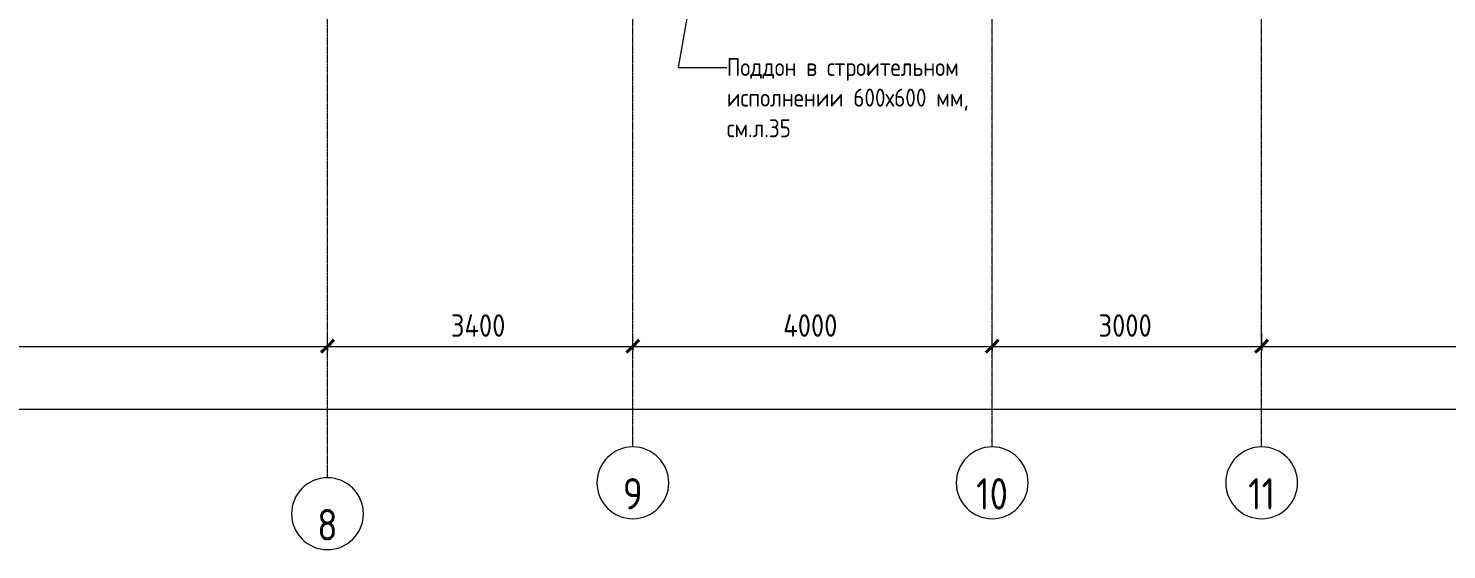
# Model space of a CAD drawing. Header units: millimetres. Extents: x -11798 to 72626, y -32713 to 44110.
# Drawn here: x 35120 to 50909, y -6809 to -1006 of the extents above; entities that cross this region are included whole.
import ezdxf

# ---------------------------------------------------------------- set-up
doc = ezdxf.new("R2010")
doc.units = ezdxf.units.MM
doc.linetypes.add('ADSK_Линия сетки', pattern=[25, 20, -2.5, 0, -2.5])
for name, color, linetype, lineweight in [('Аннотация', 7, 'Continuous', 20), ('Оси', 7, 'Continuous', 9), ('Размеры', 7, 'Continuous', 9), ('Размеры-100', 7, 'Continuous', 9)]:
    doc.layers.add(name, color=color, linetype=linetype, lineweight=lineweight)
doc.styles.add('GOST Common', font='GOST_Common.ttf', dxfattribs={"width": 0.9, "height": 350})
doc.styles.add('GOST Common_1', font='GOST_Common.ttf', dxfattribs={"width": 0.9, "height": 250})
doc.styles.add('GOST Common_4', font='GOST_Common.ttf', dxfattribs={"width": 0.9, "height": 200})
doc.dimstyles.new('ADSK_Основной_2_5_мм', dxfattribs={"dimscale": 304.8, "dimtxt": 251.428749, "dimasz": 0.463911, "dimexe": 0.492126, "dimexo": 0.492126, "dimgap": 0.098425, "dimtad": 1, "dimrnd": 0.01, "dimdsep": 46, "dimtxsty": 'GOST Common_1', "dimblk1": 'OBLIQUE', "dimblk2": 'OBLIQUE', "dimsah": 1, "dimcen": 0.09, "dimdle": 0.492126, "dimazin": 2, "dimtfac": 1, "dimtdec": 4, "dimtix": 1, "dimtmove": 0, "dimatfit": 3, "dimfxl": 1, "dimtvp": 1, "dimtolj": 1, "dimtzin": 0, "dimlwd": 20, "dimlwe": 20, "dimarcsym": 2})

# ---------------------------------------------------------------- blocks, each defined once
blk = doc.blocks.new('Ось сетки - Круг_Ø8 мм-8258-План полов 3-го этажа')
at = {"layer": 'Оси', "lineweight": 20}
for start, end in [(360, 180), (180, 360)]:
    blk.add_arc((0, 0), 4, start, end, dxfattribs=at)
blk = doc.blocks.new('DIMBLOCK7-План полов 3-го этажа')
at = {"layer": 'Размеры-100', "lineweight": 20, "transparency": 16777216}
for p, q in [((30550, -4546), (30550, -4396)), ((38450, -4546), (38450, -4396)), ((30550, -4546), (38450, -4546)), ((30550, -4546), (30550, -4596)), ((38450, -4546), (38450, -4596))]:
    blk.add_line(p, q, dxfattribs=at)
at = {"layer": 'Размеры-100', "lineweight": 40, "transparency": 16777216}
for p, q in [((30550, -4546), (30479, -4616)), ((30550, -4546), (30620, -4475)), ((38450, -4546), (38379, -4616)), ((38450, -4546), (38520, -4475))]:
    blk.add_line(p, q, dxfattribs=at)
at = {"layer": 'Размеры-100', "color": 0, "lineweight": 20, "transparency": 16777216, "insert": (34184, -4189), "char_height": 250, "width": 756.84, "attachment_point": 1, "line_spacing_factor": 1.022761, "style": 'GOST Common_1'}
blk.add_mtext('7900', dxfattribs=at)
blk = doc.blocks.new('_Oblique')
at = {"color": 0, "linetype": 'ByBlock', "lineweight": -2}
blk.add_line((-0.5, -0.5), (0.5, 0.5), dxfattribs=at)
blk = doc.blocks.new('DIMBLOCK8-План полов 3-го этажа')
at = {"layer": 'Размеры-100', "lineweight": 20, "transparency": 16777216}
for p, q in [((38450, -4546), (38450, -4396)), ((41850, -4546), (41850, -4396)), ((38450, -4546), (41850, -4546)), ((38450, -4546), (38450, -4596)), ((41850, -4546), (41850, -4596))]:
    blk.add_line(p, q, dxfattribs=at)
at = {"layer": 'Размеры-100', "lineweight": 40, "transparency": 16777216}
for p, q in [((38450, -4546), (38379, -4616)), ((38450, -4546), (38520, -4475)), ((41850, -4546), (41779, -4616)), ((41850, -4546), (41920, -4475))]:
    blk.add_line(p, q, dxfattribs=at)
at = {"layer": 'Размеры-100', "color": 0, "lineweight": 20, "transparency": 16777216, "insert": (39824, -4189), "char_height": 250, "width": 782.41, "attachment_point": 1, "line_spacing_factor": 1.022761, "style": 'GOST Common_1'}
blk.add_mtext('3400', dxfattribs=at)
blk = doc.blocks.new('DIMBLOCK9-План полов 3-го этажа')
at = {"layer": 'Размеры-100', "lineweight": 20, "transparency": 16777216}
for p, q in [((41850, -4546), (41850, -4396)), ((45850, -4546), (45850, -4396)), ((41850, -4546), (45850, -4546)), ((41850, -4546), (41850, -4596)), ((45850, -4546), (45850, -4596))]:
    blk.add_line(p, q, dxfattribs=at)
at = {"layer": 'Размеры-100', "lineweight": 40, "transparency": 16777216}
for p, q in [((41850, -4546), (41779, -4616)), ((41850, -4546), (41920, -4475)), ((45850, -4546), (45779, -4616)), ((45850, -4546), (45920, -4475))]:
    blk.add_line(p, q, dxfattribs=at)
at = {"layer": 'Размеры-100', "color": 0, "lineweight": 20, "transparency": 16777216, "insert": (43524, -4189), "char_height": 250, "width": 782.41, "attachment_point": 1, "line_spacing_factor": 1.022761, "style": 'GOST Common_1'}
blk.add_mtext('4000', dxfattribs=at)
blk = doc.blocks.new('DIMBLOCK10-План полов 3-го этажа')
at = {"layer": 'Размеры-100', "lineweight": 20, "transparency": 16777216}
for p, q in [((45850, -4546), (45850, -4396)), ((48850, -4546), (48850, -4396)), ((45850, -4546), (48850, -4546)), ((45850, -4546), (45850, -4596)), ((48850, -4546), (48850, -4596))]:
    blk.add_line(p, q, dxfattribs=at)
at = {"layer": 'Размеры-100', "lineweight": 40, "transparency": 16777216}
for p, q in [((45850, -4546), (45779, -4616)), ((45850, -4546), (45920, -4475)), ((48850, -4546), (48779, -4616)), ((48850, -4546), (48920, -4475))]:
    blk.add_line(p, q, dxfattribs=at)
at = {"layer": 'Размеры-100', "color": 0, "lineweight": 20, "transparency": 16777216, "insert": (47034, -4189), "char_height": 250, "width": 756.84, "attachment_point": 1, "line_spacing_factor": 1.022761, "style": 'GOST Common_1'}
blk.add_mtext('3000', dxfattribs=at)
blk = doc.blocks.new('DIMBLOCK11-План полов 3-го этажа')
at = {"layer": 'Размеры-100', "lineweight": 20, "transparency": 16777216}
for p, q in [((48850, -4546), (48850, -4396)), ((55350, -4546), (55350, -4396)), ((48850, -4546), (55500, -4546)), ((48850, -4546), (48850, -4596)), ((55350, -4546), (55350, -4596))]:
    blk.add_line(p, q, dxfattribs=at)
at = {"layer": 'Размеры-100', "lineweight": 40, "transparency": 16777216}
for p, q in [((48850, -4546), (48779, -4616)), ((48850, -4546), (48920, -4475)), ((55350, -4546), (55279, -4616)), ((55350, -4546), (55420, -4475))]:
    blk.add_line(p, q, dxfattribs=at)
at = {"layer": 'Размеры-100', "color": 0, "lineweight": 20, "transparency": 16777216, "insert": (51784, -4189), "char_height": 250, "width": 756.84, "attachment_point": 1, "line_spacing_factor": 1.022761, "style": 'GOST Common_1'}
blk.add_mtext('6500', dxfattribs=at)
blk = doc.blocks.new('DIMBLOCK12-План полов 3-го этажа')
at = {"layer": 'Размеры-100', "lineweight": 20, "transparency": 16777216}
for p, q in [((-6500, -5246), (-6500, -5096)), ((55350, -5246), (55350, -5096)), ((-6650, -5246), (55500, -5246)), ((-6500, -5246), (-6500, -5296)), ((55350, -5246), (55350, -5296))]:
    blk.add_line(p, q, dxfattribs=at)
at = {"layer": 'Размеры-100', "lineweight": 40, "transparency": 16777216}
for p, q in [((-6500, -5246), (-6430, -5175)), ((55350, -5246), (55420, -5175)), ((-6500, -5246), (-6571, -5316)), ((55350, -5246), (55279, -5316))]:
    blk.add_line(p, q, dxfattribs=at)
at = {"layer": 'Размеры-100', "color": 0, "lineweight": 20, "transparency": 16777216, "insert": (24054, -4889), "char_height": 250, "width": 889.8, "attachment_point": 1, "line_spacing_factor": 1.022761, "style": 'GOST Common_1'}
blk.add_mtext('61850', dxfattribs=at)

msp = doc.modelspace()

# ---------------------------------------------------------------- linework, layer by layer
at = {"layer": 'Аннотация', "lineweight": 9}
for p, q in [((42735.692, 728.428), (42355.299, -1439.806)), ((42355.299, -1439.806), (42894.321, -1439.806))]:
    msp.add_line(p, q, dxfattribs=at)
at = {"layer": 'Оси', "linetype": 'ADSK_Линия сетки'}
for p, q in [((48849.565, -5665.072), (48849.565, 43356.344)), ((45849.565, -5665.072), (45849.565, 42690)), ((41849.565, -5665.072), (41849.565, 21097.974)), ((38449.565, -6009.257), (38449.565, 20753.789))]:
    msp.add_line(p, q, dxfattribs=at)

# ---------------------------------------------------------------- block references
at = {"layer": 'Оси', "lineweight": 20, "xscale": 99.99999999999993, "yscale": 99.99999999999993, "zscale": 99.99999999999993}
for p in [(41849.565, -6065.072), (45849.565, -6065.072), (48849.565, -6065.072), (38449.565, -6409.257)]:
    msp.add_blockref('Ось сетки - Круг_Ø8 мм-8258-План полов 3-го этажа', p, dxfattribs=at)

# ---------------------------------------------------------------- texts
at = {"layer": 'Аннотация', "lineweight": 9, "insert": (42894.321, -1335.683), "char_height": 200, "width": 2709, "attachment_point": 1, "line_spacing_factor": 1.022766, "style": 'GOST Common_4'}
msp.add_mtext('\\pxt1.8,3.6,5.4,7.2,9,10.8,12.6,14.4,16.2,18,19.8,21.6,23.4,25.2,27,28.8,30.6,32.4,34.2,36,37.8,39.6,41.4,43.2,45,46.8,48.6,50.4,52.2,54,55.8,57.6;{Поддон в строительном исполнении 600х600 мм, см.л.35}', dxfattribs=at)
at = {"layer": 'Оси', "char_height": 350, "attachment_point": 5, "line_spacing_factor": 1.022766, "style": 'GOST Common'}
for s, insert, width in [('\\pxqc,t0.25714,0.51429,0.77143,1.02857,1.28571,1.54286,1.8,2.05714,2.31429,2.57143,2.82857,3.08571,3.34286,3.6,3.85714,4.11429,4.37143,4.62857,4.88571,5.14286,5.4,5.65714,5.91429,6.17143,6.42857,6.68571,6.94286,7.2,7.45714,7.71429,7.97143,8.22857;{9}', (41848.735, -6187.976), 232.2), ('\\pxqc,t0.25714,0.51429,0.77143,1.02857,1.28571,1.54286,1.8,2.05714,2.31429,2.57143,2.82857,3.08571,3.34286,3.6,3.85714,4.11429,4.37143,4.62857,4.88571,5.14286,5.4,5.65714,5.91429,6.17143,6.42857,6.68571,6.94286,7.2,7.45714,7.71429,7.97143,8.22857;{10}', (45848.735, -6187.976), 387), ('\\pxqc,t0.25714,0.51429,0.77143,1.02857,1.28571,1.54286,1.8,2.05714,2.31429,2.57143,2.82857,3.08571,3.34286,3.6,3.85714,4.11429,4.37143,4.62857,4.88571,5.14286,5.4,5.65714,5.91429,6.17143,6.42857,6.68571,6.94286,7.2,7.45714,7.71429,7.97143,8.22857;{11}', (48848.735, -6187.976), 315.9), ('\\pxqc,t0.25714,0.51429,0.77143,1.02857,1.28571,1.54286,1.8,2.05714,2.31429,2.57143,2.82857,3.08571,3.34286,3.6,3.85714,4.11429,4.37143,4.62857,4.88571,5.14286,5.4,5.65714,5.91429,6.17143,6.42857,6.68571,6.94286,7.2,7.45714,7.71429,7.97143,8.22857;{8}', (38448.735, -6532.162), 232.2)]:
    msp.add_mtext(s, dxfattribs=dict(at, insert=insert, width=width))

# ---------------------------------------------------------------- dimensions: what is measured, and where the dimension line sits
at = {"layer": 'Размеры', "lineweight": 20}
for base, p1, p2, override, picture, middle in [((38449.565, -4545.753), (30549.565, -4445.768), (38449.565, -4445.768), {"dimpost": '<>', "dimfxl": 7900}, 'DIMBLOCK7-План полов 3-го этажа', (34499.565, -4390.753)), ((41849.565, -4545.753), (38449.565, -4445.768), (41849.565, -4445.768), {"dimpost": '<>', "dimfxl": 3400}, 'DIMBLOCK8-План полов 3-го этажа', (40149.565, -4390.753)), ((45849.565, -4545.753), (41849.565, -4445.768), (45849.565, -4445.768), {"dimpost": '<>', "dimfxl": 4000}, 'DIMBLOCK9-План полов 3-го этажа', (43849.565, -4390.753)), ((48849.565, -4545.753), (45849.565, -4445.768), (48849.565, -4445.768), {"dimpost": '<>', "dimfxl": 3000}, 'DIMBLOCK10-План полов 3-го этажа', (47349.565, -4390.753)), ((55349.565, -4545.753), (48849.565, -4445.768), (55349.565, -4445.768), {"dimpost": '<>', "dimfxl": 6500}, 'DIMBLOCK11-План полов 3-го этажа', (52099.565, -4390.753)), ((55349.565, -5245.753), (-6500.435, -5145.768), (55349.565, -5145.768), {"dimpost": '<>', "dimfxl": 61850}, 'DIMBLOCK12-План полов 3-го этажа', (24424.565, -5090.753))]:
    dim = msp.add_linear_dim(base=base, p1=p1, p2=p2, dimstyle='ADSK_Основной_2_5_мм', override=override, dxfattribs=at)
    dim.commit()
    dim.dimension.update_dxf_attribs({"geometry": picture, "text_midpoint": middle})

doc.saveas('drawing.dxf')
